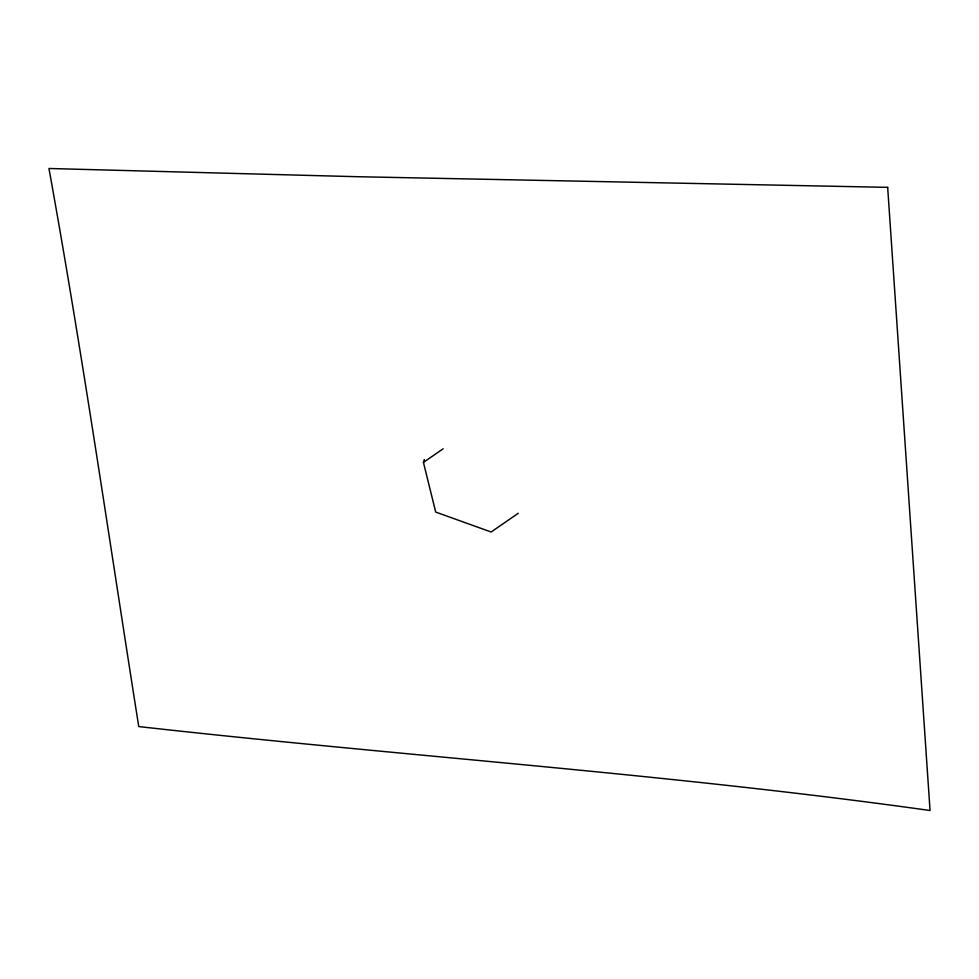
<?xml version="1.0" encoding="UTF-8"?>
<svg xmlns="http://www.w3.org/2000/svg" width="979" height="979" viewBox="0 0 979 979"><rect width="100%" height="100%" fill="white"/><g stroke="black" fill="none" stroke-linecap="round" stroke-linejoin="round"><path stroke-width="1.47" d="M518.246 513.29L491.128 532.001L435.704 512.078L423.43 462.394L424.286 459.506M423.43 462.394L443.157 448.798M887.672 187.356L357.323 176.709L48.95 168.486C82.517 353.933 109.293 540.445 138.749 726.565C402.332 756.167 667.25 773.618 930.05 810.514L887.672 187.356"/></g></svg>
